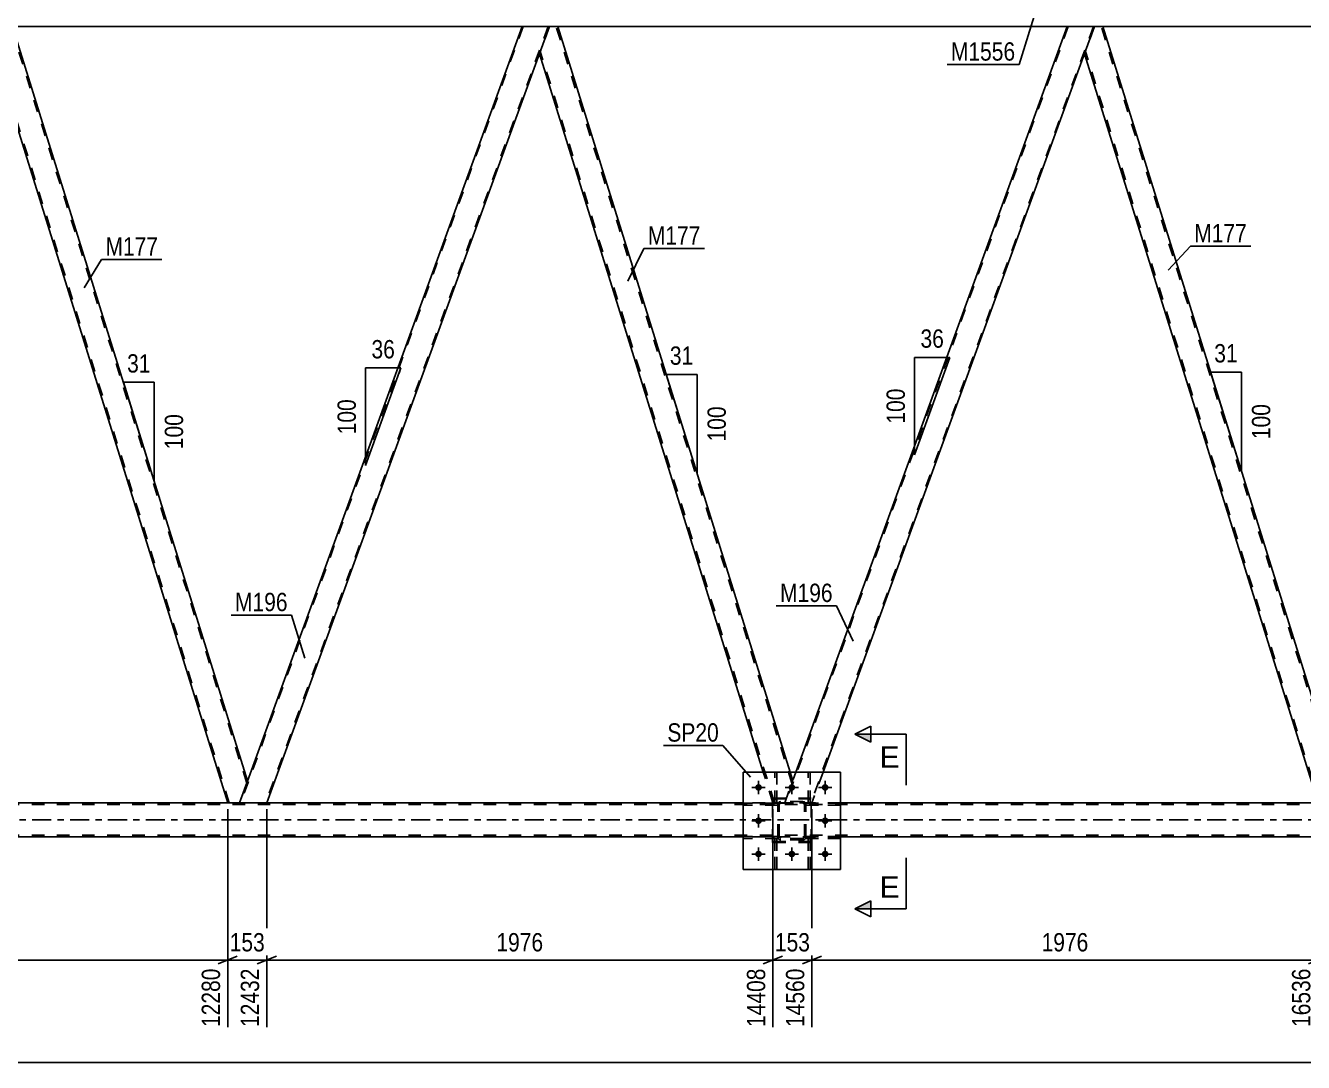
# Model space of a CAD drawing. Header units: millimetres. Extents: x 0 to 841, y 0 to 594.
# Drawn here: x 481.2 to 680.8, y 294.8 to 456.7 of the extents above; entities that cross this region are included whole.
import ezdxf

# ---------------------------------------------------------------- set-up
doc = ezdxf.new("R2010")
doc.units = ezdxf.units.MM
doc.linetypes.add('DXK_LINE_DOT2', pattern=[3.9198, 1.9599, -1.9599])
doc.linetypes.add('DXK_LINE_DOT3', pattern=[5.9187, 2.979, -0.9799, 0.9799, -0.9799])
doc.styles.add('Arial', font='ARIAL.TTF', dxfattribs={"height": 0.2})
doc.styles.add('Arial Narrow', font='ARIALN.TTF', dxfattribs={"height": 0.2})

# ---------------------------------------------------------------- blocks, each defined once
blk = doc.blocks.new('Part-318885939-3822 - 3359')
at = {"color": 7, "linetype": 'DXK_LINE_DOT2'}
for p, q in [((644.04, 456.52), (599.92, 335.3)), ((647.96, 456.52), (603.84, 335.3)), ((648.13, 456.52), (646.6, 452.32)), ((599.75, 335.3), (601.51, 340.12)), ((605.76, 340.12), (604.01, 335.3)), ((604.01, 335.3), (599.75, 335.3))]:
    blk.add_line(p, q, dxfattribs=at)
at = {"color": 2, "linetype": 'Continuous'}
for p, q in [((643.87, 456.52), (601.51, 340.12)), ((648.13, 456.52), (643.87, 456.52)), ((646.6, 452.32), (605.76, 340.12))]:
    blk.add_line(p, q, dxfattribs=at)
blk = doc.blocks.new('Part-318885939-3786 - 3359')
at = {"color": 2, "linetype": 'Continuous'}
for p, q in [((477.86, 456.52), (476.33, 452.32)), ((479.18, 456.52), (477.86, 456.52)), ((515.88, 338.77), (479.18, 456.52)), ((512.77, 335.3), (476.31, 452.27)), ((476.33, 452.32), (476.33, 452.32)), ((515.61, 338.02), (514.62, 335.3)), ((515.86, 338.71), (515.61, 338.02)), ((515.86, 338.72), (515.86, 338.71))]:
    blk.add_line(p, q, dxfattribs=at)
at = {"color": 7, "linetype": 'DXK_LINE_DOT2'}
for p, q in [((515.75, 338.4), (478.93, 456.52)), ((476.33, 452.32), (476.31, 452.27)), ((513.02, 335.3), (476.45, 452.64)), ((515.61, 338.02), (515.8, 338.55)), ((515.88, 338.77), (515.86, 338.72)), ((514.62, 335.3), (512.77, 335.3))]:
    blk.add_line(p, q, dxfattribs=at)
blk = doc.blocks.new('Part-318885939-3802 - 3359')
at = {"color": 7, "linetype": 'DXK_LINE_DOT2'}
for p, q in [((603.87, 336.06), (597.87, 336.06)), ((597.87, 329.26), (597.87, 336.06)), ((603.87, 329.26), (603.87, 336.06)), ((603.87, 329.26), (597.87, 329.26))]:
    blk.add_line(p, q, dxfattribs=at)
blk = doc.blocks.new('Part-318885939-3838 - 3359')
at = {"color": 7, "linetype": 'DXK_LINE_DOT2'}
for p, q in [((598.67, 330.08), (593.27, 330.08)), ((593.27, 330.08), (593.27, 329.76)), ((598.67, 329.76), (593.27, 329.76)), ((598.07, 329.76), (598.07, 330.08)), ((598.67, 329.76), (598.67, 330.08))]:
    blk.add_line(p, q, dxfattribs=at)
blk = doc.blocks.new('Part-318885939-3665 - 3359')
at = {"color": 7, "linetype": 'DXK_LINE_DOT2'}
for p, q in [((603.07, 334.96), (603.07, 335.28)), ((603.07, 335.28), (608.47, 335.28)), ((603.67, 334.96), (603.67, 335.28)), ((608.47, 335.28), (608.47, 334.96)), ((608.47, 334.96), (603.07, 334.96))]:
    blk.add_line(p, q, dxfattribs=at)
blk = doc.blocks.new('Part-318885939-3529 - 3359')
at = {"color": 7, "linetype": 'DXK_LINE_DOT2'}
for p, q in [((603.42, 324.92), (603.42, 329.76)), ((603.42, 329.76), (603.74, 329.76)), ((603.74, 329.76), (603.74, 324.92)), ((603.42, 329.16), (603.74, 329.16)), ((603.74, 324.92), (603.42, 324.92))]:
    blk.add_line(p, q, dxfattribs=at)
blk = doc.blocks.new('Part-318885939-3532 - 3359')
at = {"color": 7, "linetype": 'DXK_LINE_DOT2'}
for p, q in [((598.22, 324.92), (598.22, 329.76)), ((598.22, 329.76), (598.54, 329.76)), ((598.54, 329.76), (598.54, 324.92)), ((598.22, 329.16), (598.54, 329.16)), ((598.54, 324.92), (598.22, 324.92))]:
    blk.add_line(p, q, dxfattribs=at)
blk = doc.blocks.new('Part-318885939-3551 - 3359')
at = {"color": 7, "linetype": 'DXK_LINE_DOT2'}
for p, q in [((603.42, 335.28), (603.42, 340.12)), ((603.42, 340.12), (603.74, 340.12)), ((603.74, 340.12), (603.74, 335.28)), ((603.42, 335.88), (603.74, 335.88)), ((603.74, 335.28), (603.42, 335.28))]:
    blk.add_line(p, q, dxfattribs=at)
blk = doc.blocks.new('Part-318885939-3554 - 3359')
at = {"color": 7, "linetype": 'DXK_LINE_DOT2'}
for p, q in [((598.22, 335.28), (598.22, 340.12)), ((598.22, 340.12), (598.54, 340.12)), ((598.54, 340.12), (598.54, 335.28)), ((598.22, 335.88), (598.54, 335.88)), ((598.54, 335.28), (598.22, 335.28))]:
    blk.add_line(p, q, dxfattribs=at)
blk = doc.blocks.new('Part-318885939-3586 - 3359')
at = {"color": 2, "linetype": 'Continuous'}
for p, q in [((563, 456.52), (561.47, 452.32)), ((564.31, 456.52), (563, 456.52)), ((600.59, 340.12), (564.31, 456.52)), ((596.4, 340.12), (561.45, 452.27)), ((561.47, 452.32), (561.47, 452.32))]:
    blk.add_line(p, q, dxfattribs=at)
at = {"color": 7, "linetype": 'DXK_LINE_DOT2'}
for p, q in [((600.88, 338.4), (564.06, 456.52)), ((561.47, 452.32), (561.45, 452.27)), ((598.16, 335.3), (561.58, 452.64)), ((597.91, 335.3), (596.4, 340.12)), ((601.02, 338.77), (600.59, 340.12)), ((599.75, 335.3), (601.02, 338.77)), ((597.91, 335.3), (599.75, 335.3))]:
    blk.add_line(p, q, dxfattribs=at)
blk = doc.blocks.new('Part-318885939-3600 - 3359')
at = {"color": 7, "linetype": 'DXK_LINE_DOT2'}
for p, q in [((598.67, 330.08), (593.27, 330.08)), ((593.27, 329.76), (593.27, 330.08)), ((598.67, 329.76), (593.27, 329.76)), ((598.07, 329.76), (598.07, 330.08)), ((598.67, 330.08), (598.67, 329.76))]:
    blk.add_line(p, q, dxfattribs=at)
blk = doc.blocks.new('Part-318885939-3601 - 3359')
at = {"color": 7, "linetype": 'DXK_LINE_DOT2'}
for p, q in [((598.67, 335.28), (593.27, 335.28)), ((593.27, 334.96), (593.27, 335.28)), ((598.07, 334.96), (598.07, 335.28)), ((598.67, 335.28), (598.67, 334.96)), ((598.67, 334.96), (593.27, 334.96))]:
    blk.add_line(p, q, dxfattribs=at)
blk = doc.blocks.new('Part-318885939-3605 - 3359')
at = {"color": 7, "linetype": 'DXK_LINE_DOT2'}
for p, q in [((603.87, 335.92), (597.87, 335.92)), ((597.87, 329.12), (597.87, 335.92)), ((603.87, 329.12), (603.87, 335.92)), ((603.87, 329.12), (597.87, 329.12))]:
    blk.add_line(p, q, dxfattribs=at)
blk = doc.blocks.new('Part-318885939-3667 - 3359')
at = {"color": 7, "linetype": 'DXK_LINE_DOT2'}
for p, q in [((598.97, 335.48), (599.15, 335.52)), ((599.15, 335.52), (598.97, 335.48)), ((599.06, 335.26), (599.15, 335.28)), ((602.59, 335.52), (599.15, 335.52)), ((599.15, 335.28), (602.59, 335.28)), ((602.59, 335.52), (602.77, 335.48)), ((602.77, 335.48), (602.59, 335.52)), ((602.59, 335.28), (602.68, 335.26)), ((598.67, 335.04), (598.71, 335.22)), ((598.71, 335.22), (598.67, 335.04)), ((598.67, 330), (598.67, 335.04)), ((598.91, 335.04), (598.93, 335.13)), ((598.91, 330), (598.91, 335.04)), ((598.93, 335.13), (598.98, 335.21)), ((598.98, 335.21), (599.06, 335.26)), ((602.68, 335.26), (602.76, 335.21)), ((602.76, 335.21), (602.81, 335.13)), ((602.81, 335.13), (602.83, 335.04)), ((602.83, 330), (602.83, 335.04)), ((603.03, 335.22), (603.07, 335.04)), ((603.07, 335.04), (603.03, 335.22)), ((603.07, 330), (603.07, 335.04)), ((598.71, 329.82), (598.67, 330)), ((598.67, 330), (598.71, 329.82)), ((598.93, 329.91), (598.91, 330)), ((598.98, 329.83), (598.93, 329.91)), ((599.15, 329.52), (598.97, 329.56)), ((598.97, 329.56), (599.15, 329.52)), ((599.06, 329.78), (598.98, 329.83)), ((599.15, 329.76), (599.06, 329.78)), ((602.59, 329.76), (599.15, 329.76)), ((602.59, 329.52), (599.15, 329.52)), ((602.68, 329.78), (602.59, 329.76)), ((602.77, 329.56), (602.59, 329.52)), ((602.59, 329.52), (602.77, 329.56)), ((602.76, 329.83), (602.68, 329.78)), ((602.81, 329.91), (602.76, 329.83)), ((602.83, 330), (602.81, 329.91)), ((603.07, 330), (603.03, 329.82)), ((603.03, 329.82), (603.07, 330))]:
    blk.add_line(p, q, dxfattribs=at)
at = {"color": 7, "linetype": 'DXK_LINE_DOT3'}
blk.add_line((600.87, 332.52), (600.87, 332.52), dxfattribs=at)
at = {"color": 7, "linetype": 'DXK_LINE_DOT2'}
for centre, start, end in [((599.15, 335.04), 112.5, 157.5), ((599.15, 335.04), 112.5, 157.5), ((602.59, 335.04), 22.5, 67.5), ((602.59, 335.04), 22.5, 67.5), ((599.15, 330), 202.5, 247.5), ((599.15, 330), 202.5, 247.5), ((602.59, 330), 292.5, 337.5), ((602.59, 330), 292.5, 337.5)]:
    blk.add_arc(centre, 0.48, start, end, dxfattribs=at)
blk = doc.blocks.new('Part-318885939-3704 - 3359')
at = {"color": 7, "linetype": 'DXK_LINE_DOT2'}
for p, q in [((598.54, 329.76), (598.22, 329.76)), ((598.22, 329.76), (598.22, 324.92)), ((598.54, 324.92), (598.54, 329.76)), ((598.22, 329.16), (598.54, 329.16)), ((598.22, 324.92), (598.54, 324.92))]:
    blk.add_line(p, q, dxfattribs=at)
blk = doc.blocks.new('Part-318885939-3705 - 3359')
at = {"color": 7, "linetype": 'DXK_LINE_DOT2'}
for p, q in [((608.47, 330.08), (603.07, 330.08)), ((603.07, 330.08), (603.07, 329.76)), ((603.07, 329.76), (608.47, 329.76)), ((603.67, 329.76), (603.67, 330.08)), ((608.47, 329.76), (608.47, 330.08))]:
    blk.add_line(p, q, dxfattribs=at)
blk = doc.blocks.new('Part-318885939-3706 - 3359')
at = {"color": 7, "linetype": 'DXK_LINE_DOT2'}
for p, q in [((608.47, 335.28), (603.07, 335.28)), ((603.07, 335.28), (603.07, 334.96)), ((603.67, 334.96), (603.67, 335.28)), ((608.47, 334.96), (608.47, 335.28)), ((603.07, 334.96), (608.47, 334.96))]:
    blk.add_line(p, q, dxfattribs=at)
blk = doc.blocks.new('Part-318885939-3730 - 3359')
at = {"color": 2, "linetype": 'Continuous'}
for p, q in [((608.47, 340.12), (593.27, 340.12)), ((593.27, 340.12), (593.27, 324.92)), ((608.47, 340.12), (608.47, 324.92)), ((608.47, 324.92), (593.27, 324.92))]:
    blk.add_line(p, q, dxfattribs=at)
blk = doc.blocks.new('Part-318885939-3735 - 3359')
at = {"color": 7, "linetype": 'DXK_LINE_DOT2'}
for p, q in [((558.91, 456.52), (514.79, 335.3)), ((562.82, 456.52), (518.7, 335.3)), ((563, 456.52), (561.47, 452.32)), ((514.62, 335.3), (515.86, 338.72)), ((518.87, 335.3), (514.62, 335.3))]:
    blk.add_line(p, q, dxfattribs=at)
at = {"color": 2, "linetype": 'Continuous'}
for p, q in [((558.74, 456.52), (515.86, 338.72)), ((563, 456.52), (558.74, 456.52)), ((561.47, 452.32), (518.87, 335.3))]:
    blk.add_line(p, q, dxfattribs=at)
blk = doc.blocks.new('Part-318885939-3736 - 3359')
at = {"color": 7, "linetype": 'DXK_LINE_DOT2'}
for p, q in [((598.67, 335.28), (593.27, 335.28)), ((593.27, 335.28), (593.27, 334.96)), ((598.07, 334.96), (598.07, 335.28)), ((598.67, 334.96), (598.67, 335.28)), ((598.67, 334.96), (593.27, 334.96))]:
    blk.add_line(p, q, dxfattribs=at)
blk = doc.blocks.new('Part-318885939-3751 - 3359')
at = {"color": 2, "linetype": 'Continuous'}
for p, q in [((558.74, 456.52), (479.18, 456.52)), ((643.87, 456.52), (564.31, 456.52)), ((729.01, 456.52), (649.45, 456.52))]:
    blk.add_line(p, q, dxfattribs=at)
at = {"color": 7, "linetype": 'DXK_LINE_DOT2'}
for p, q in [((564.31, 456.52), (558.74, 456.52)), ((649.45, 456.52), (643.87, 456.52))]:
    blk.add_line(p, q, dxfattribs=at)
blk = doc.blocks.new('Part-318885939-3764 - 3359')
at = {"color": 2, "linetype": 'Continuous'}
for p, q in [((598.22, 340.12), (598.22, 340.12)), ((598.54, 340.12), (598.22, 340.12)), ((598.54, 340.12), (598.54, 340.12))]:
    blk.add_line(p, q, dxfattribs=at)
at = {"color": 7, "linetype": 'DXK_LINE_DOT2'}
for p, q in [((598.22, 335.28), (598.22, 340.12)), ((598.54, 335.28), (598.54, 340.12)), ((598.22, 335.88), (598.54, 335.88)), ((598.54, 335.28), (598.22, 335.28))]:
    blk.add_line(p, q, dxfattribs=at)
blk = doc.blocks.new('Part-318885939-3767 - 3359')
at = {"color": 2, "linetype": 'Continuous'}
for p, q in [((603.42, 340.12), (603.42, 340.12)), ((603.74, 340.12), (603.42, 340.12)), ((603.74, 340.12), (603.74, 340.12))]:
    blk.add_line(p, q, dxfattribs=at)
at = {"color": 7, "linetype": 'DXK_LINE_DOT2'}
for p, q in [((603.42, 335.28), (603.42, 340.12)), ((603.74, 335.28), (603.74, 340.12)), ((603.42, 335.88), (603.74, 335.88)), ((603.74, 335.28), (603.42, 335.28))]:
    blk.add_line(p, q, dxfattribs=at)
blk = doc.blocks.new('Part-318885939-3771 - 3359')
at = {"color": 7, "linetype": 'DXK_LINE_DOT2'}
for p, q in [((598.97, 335.48), (599.15, 335.52)), ((599.15, 335.52), (598.97, 335.48)), ((599.06, 335.26), (599.15, 335.28)), ((602.59, 335.52), (599.15, 335.52)), ((599.15, 335.28), (602.59, 335.28)), ((602.59, 335.52), (602.77, 335.48)), ((602.77, 335.48), (602.59, 335.52)), ((602.59, 335.28), (602.68, 335.26)), ((598.67, 335.04), (598.71, 335.22)), ((598.71, 335.22), (598.67, 335.04)), ((598.67, 330), (598.67, 335.04)), ((598.91, 335.04), (598.93, 335.13)), ((598.91, 330), (598.91, 335.04)), ((598.93, 335.13), (598.98, 335.21)), ((598.98, 335.21), (599.06, 335.26)), ((602.68, 335.26), (602.76, 335.21)), ((602.76, 335.21), (602.81, 335.13)), ((602.81, 335.13), (602.83, 335.04)), ((602.83, 330), (602.83, 335.04)), ((603.03, 335.22), (603.07, 335.04)), ((603.07, 335.04), (603.03, 335.22)), ((603.07, 330), (603.07, 335.04)), ((598.71, 329.82), (598.67, 330)), ((598.67, 330), (598.71, 329.82)), ((598.93, 329.91), (598.91, 330)), ((598.98, 329.83), (598.93, 329.91)), ((599.15, 329.52), (598.97, 329.56)), ((598.97, 329.56), (599.15, 329.52)), ((599.06, 329.78), (598.98, 329.83)), ((599.15, 329.76), (599.06, 329.78)), ((602.59, 329.76), (599.15, 329.76)), ((602.59, 329.52), (599.15, 329.52)), ((602.68, 329.78), (602.59, 329.76)), ((602.77, 329.56), (602.59, 329.52)), ((602.59, 329.52), (602.77, 329.56)), ((602.76, 329.83), (602.68, 329.78)), ((602.81, 329.91), (602.76, 329.83)), ((602.83, 330), (602.81, 329.91)), ((603.07, 330), (603.03, 329.82)), ((603.03, 329.82), (603.07, 330))]:
    blk.add_line(p, q, dxfattribs=at)
at = {"color": 7, "linetype": 'DXK_LINE_DOT3'}
blk.add_line((600.87, 332.52), (600.87, 332.52), dxfattribs=at)
at = {"color": 7, "linetype": 'DXK_LINE_DOT2'}
for centre, start, end in [((599.15, 335.04), 112.5, 157.5), ((599.15, 335.04), 112.5, 157.5), ((602.59, 335.04), 22.5, 67.5), ((602.59, 335.04), 22.5, 67.5), ((599.15, 330), 202.5, 247.5), ((599.15, 330), 202.5, 247.5), ((602.59, 330), 292.5, 337.5), ((602.59, 330), 292.5, 337.5)]:
    blk.add_arc(centre, 0.48, start, end, dxfattribs=at)
blk = doc.blocks.new('Part-318885939-3773 - 3359')
at = {"color": 7, "linetype": 'DXK_LINE_DOT2'}
for p, q in [((593.27, 340.12), (608.47, 340.12)), ((593.27, 340.12), (593.27, 324.92)), ((608.47, 340.12), (608.47, 324.92)), ((593.27, 324.92), (608.47, 324.92))]:
    blk.add_line(p, q, dxfattribs=at)
blk = doc.blocks.new('Part-318885939-3776 - 3359')
at = {"color": 7, "linetype": 'DXK_LINE_DOT2'}
for p, q in [((603.07, 329.76), (603.07, 330.08)), ((603.07, 330.08), (608.47, 330.08)), ((608.47, 329.76), (603.07, 329.76)), ((603.67, 329.76), (603.67, 330.08)), ((608.47, 330.08), (608.47, 329.76))]:
    blk.add_line(p, q, dxfattribs=at)
blk = doc.blocks.new('Bolt-318885939-3793 - 3359')
at = {"color": 1, "linetype": 'Continuous'}
for p, q in [((594.63, 337.72), (595.32, 337.72)), ((595.67, 338.76), (595.67, 338.07)), ((595.67, 336.68), (595.67, 337.37)), ((596.71, 337.72), (596.02, 337.72)), ((599.83, 337.72), (600.52, 337.72)), ((600.87, 338.76), (600.87, 338.07)), ((600.87, 336.68), (600.87, 337.37)), ((601.91, 337.72), (601.22, 337.72)), ((605.03, 337.72), (605.72, 337.72)), ((606.07, 338.76), (606.07, 338.07)), ((606.07, 336.68), (606.07, 337.37)), ((607.11, 337.72), (606.42, 337.72)), ((595.67, 333.56), (595.67, 332.87)), ((606.07, 333.56), (606.07, 332.87)), ((594.63, 332.52), (595.32, 332.52)), ((595.67, 331.48), (595.67, 332.17)), ((596.71, 332.52), (596.02, 332.52)), ((605.03, 332.52), (605.72, 332.52)), ((606.07, 331.48), (606.07, 332.17)), ((607.11, 332.52), (606.42, 332.52)), ((594.63, 327.32), (595.32, 327.32)), ((595.67, 328.36), (595.67, 327.67)), ((596.71, 327.32), (596.02, 327.32)), ((599.83, 327.32), (600.52, 327.32)), ((600.87, 328.36), (600.87, 327.67)), ((601.91, 327.32), (601.22, 327.32)), ((605.03, 327.32), (605.72, 327.32)), ((606.07, 328.36), (606.07, 327.67)), ((607.11, 327.32), (606.42, 327.32)), ((595.67, 326.28), (595.67, 326.97)), ((600.87, 326.28), (600.87, 326.97)), ((606.07, 326.28), (606.07, 326.97))]:
    blk.add_line(p, q, dxfattribs=at)
blk = doc.blocks.new('Bolt-318885939-3794 - 3359')
at = {"linetype": 'Continuous'}
for points in [[(596.19, 337.72, -1), (595.15, 337.72, -1)], [(601.39, 337.72, -1), (600.35, 337.72, -1)], [(606.59, 337.72, -1), (605.55, 337.72, -1)], [(596.19, 332.52, -1), (595.15, 332.52, -1)], [(606.59, 332.52, -1), (605.55, 332.52, -1)], [(596.19, 327.32, -1), (595.15, 327.32, -1)], [(601.39, 327.32, -1), (600.35, 327.32, -1)], [(606.59, 327.32, -1), (605.55, 327.32, -1)]]:
    blk.add_hatch(color=1, dxfattribs=at).paths.add_polyline_path(points)
at = {"color": 1, "linetype": 'Continuous'}
for p, q in [((596.71, 337.72), (594.63, 337.72)), ((595.67, 338.76), (595.67, 336.68)), ((601.91, 337.72), (599.83, 337.72)), ((600.87, 338.76), (600.87, 336.68)), ((607.11, 337.72), (605.03, 337.72)), ((606.07, 338.76), (606.07, 336.68)), ((595.67, 333.56), (595.67, 331.48)), ((606.07, 333.56), (606.07, 331.48)), ((596.71, 332.52), (594.63, 332.52)), ((607.11, 332.52), (605.03, 332.52)), ((596.71, 327.32), (594.63, 327.32)), ((595.67, 328.36), (595.67, 326.28)), ((601.91, 327.32), (599.83, 327.32)), ((600.87, 328.36), (600.87, 326.28)), ((607.11, 327.32), (605.03, 327.32)), ((606.07, 328.36), (606.07, 326.28))]:
    blk.add_line(p, q, dxfattribs=at)
blk = doc.blocks.new('Part-318885939-3809 - 3359')
at = {"color": 7, "linetype": 'DXK_LINE_DOT2'}
for p, q in [((603.74, 329.76), (603.42, 329.76)), ((603.42, 329.76), (603.42, 324.92)), ((603.74, 324.92), (603.74, 329.76)), ((603.42, 329.16), (603.74, 329.16)), ((603.42, 324.92), (603.74, 324.92))]:
    blk.add_line(p, q, dxfattribs=at)
blk = doc.blocks.new('Part-318885939-3817 - 3359')
at = {"color": 2, "linetype": 'Continuous'}
for p, q in [((648.13, 456.52), (646.6, 452.32)), ((649.45, 456.52), (648.13, 456.52)), ((686.15, 338.77), (649.45, 456.52)), ((683.04, 335.3), (646.58, 452.27)), ((646.6, 452.32), (646.6, 452.32)), ((685.88, 338.02), (684.89, 335.3)), ((686.13, 338.71), (685.88, 338.02)), ((686.13, 338.72), (686.13, 338.71))]:
    blk.add_line(p, q, dxfattribs=at)
at = {"color": 7, "linetype": 'DXK_LINE_DOT2'}
for p, q in [((686.01, 338.4), (649.2, 456.52)), ((646.6, 452.32), (646.58, 452.27)), ((683.29, 335.3), (646.72, 452.64)), ((685.88, 338.02), (686.07, 338.55)), ((686.15, 338.77), (686.13, 338.72)), ((684.89, 335.3), (683.04, 335.3))]:
    blk.add_line(p, q, dxfattribs=at)
blk = doc.blocks.new('Part-318885939-3837 - 3359')
at = {"color": 2, "linetype": 'Continuous'}
for p, q in [((593.27, 335.3), (353.07, 335.3)), ((754.61, 335.3), (608.47, 335.3)), ((593.27, 330.02), (353.07, 330.02)), ((754.61, 330.02), (608.47, 330.02))]:
    blk.add_line(p, q, dxfattribs=at)
at = {"color": 7, "linetype": 'DXK_LINE_DOT2'}
for p, q in [((608.47, 335.3), (593.27, 335.3)), ((754.61, 335.06), (67.92, 335.06)), ((754.61, 330.26), (67.92, 330.26)), ((608.47, 330.02), (593.27, 330.02))]:
    blk.add_line(p, q, dxfattribs=at)
at = {"color": 7, "linetype": 'DXK_LINE_DOT3'}
blk.add_line((67.92, 332.66), (754.61, 332.66), dxfattribs=at)
blk = doc.blocks.new('StraightDimension-318885939-4385 - 3359')
at = {"color": 7, "linetype": 'Continuous'}
for p, q in [((604.01, 334.3), (604.01, 300.31)), ((683.04, 334.3), (683.04, 300.31)), ((605.51, 311.36), (602.51, 310.16)), ((681.54, 310.16), (684.54, 311.36)), ((604.01, 310.76), (683.04, 310.76))]:
    blk.add_line(p, q, dxfattribs=at)
at = {"color": 0}
blk.add_wipeout([(647.78, 311.51), (647.78, 315.71), (639.27, 315.71), (639.27, 311.51)], dxfattribs=at)
at = {"color": 0, "linetype": 'Continuous'}
blk.add_wipeout([(682.44, 310.06), (678.24, 310.06), (678.24, 299.71), (682.44, 299.71)], dxfattribs=at)
at = {"color": 3, "style": 'Arial Narrow'}
blk.add_text('1976', height=2.863, dxfattribs=at).set_placement((639.87, 312.11))
at = {"color": 3, "linetype": 'Continuous', "style": 'Arial Narrow'}
blk.add_text('16536', height=2.863, rotation=90.0002, dxfattribs=at).set_placement((681.84, 300.31))
blk = doc.blocks.new('AngleDimension-318885939-5015 - 3359')
at = {"color": 7, "linetype": 'Continuous'}
for p, q in [((586.06, 402.21), (581.24, 402.21)), ((586.06, 386.75), (581.24, 402.21)), ((586.06, 386.75), (586.06, 402.21)), ((586.08, 386.67), (586.06, 386.75))]:
    blk.add_line(p, q, dxfattribs=at)
at = {"color": 0}
for points in [[(586.08, 403.11), (586.08, 407.31), (581.22, 407.31), (581.22, 403.11)], [(591.16, 397.82), (586.96, 397.82), (586.96, 391.14), (591.16, 391.14)]]:
    blk.add_wipeout(points, dxfattribs=at)
at = {"color": 3, "style": 'Arial Narrow'}
blk.add_text('31', height=2.863, dxfattribs=at).set_placement((581.82, 403.71))
blk.add_text('100', height=2.863, rotation=90.0002, dxfattribs=at).set_placement((590.56, 391.74))
blk = doc.blocks.new('AngleDimension-318885939-3942 - 3359')
at = {"color": 7, "linetype": 'Continuous'}
for p, q in [((620.02, 404.87), (625.56, 404.87)), ((620.02, 389.65), (625.56, 404.87)), ((620.02, 389.65), (620.02, 404.87)), ((622.78, 397.23), (625.56, 404.87))]:
    blk.add_line(p, q, dxfattribs=at)
at = {"color": 0}
for points in [[(625.22, 405.77), (625.22, 409.97), (620.36, 409.97), (620.36, 405.77)], [(619.12, 400.6), (614.92, 400.6), (614.92, 393.92), (619.12, 393.92)]]:
    blk.add_wipeout(points, dxfattribs=at)
at = {"color": 3, "style": 'Arial Narrow'}
blk.add_text('36', height=2.863, dxfattribs=at).set_placement((620.96, 406.37))
blk.add_text('100', height=2.863, rotation=90.0002, dxfattribs=at).set_placement((618.52, 394.52))
blk = doc.blocks.new('AngleDimension-318885939-3953 - 3359')
at = {"color": 7, "linetype": 'Continuous'}
for p, q in [((534.28, 403.21), (539.82, 403.21)), ((534.28, 387.98), (539.82, 403.21)), ((534.28, 387.98), (534.28, 403.21)), ((539.53, 402.4), (539.82, 403.21))]:
    blk.add_line(p, q, dxfattribs=at)
at = {"color": 0}
for points in [[(539.48, 404.11), (539.48, 408.31), (534.62, 408.31), (534.62, 404.11)], [(533.38, 398.94), (529.18, 398.94), (529.18, 392.25), (533.38, 392.25)]]:
    blk.add_wipeout(points, dxfattribs=at)
at = {"color": 3, "style": 'Arial Narrow'}
blk.add_text('36', height=2.863, dxfattribs=at).set_placement((535.22, 404.71))
blk.add_text('100', height=2.863, rotation=90.0002, dxfattribs=at).set_placement((532.78, 392.85))
blk = doc.blocks.new('StraightDimension-318885939-4404 - 3359')
at = {"color": 7, "linetype": 'Continuous'}
for p, q in [((597.91, 334.3), (597.91, 300.31)), ((604.01, 334.3), (604.01, 300.31)), ((596.41, 310.16), (599.41, 311.36)), ((605.51, 311.36), (602.51, 310.16)), ((597.91, 310.76), (604.01, 310.76))]:
    blk.add_line(p, q, dxfattribs=at)
at = {"color": 0}
blk.add_wipeout([(604.3, 311.51), (604.3, 315.71), (597.62, 315.71), (597.62, 311.51)], dxfattribs=at)
at = {"color": 0, "linetype": 'Continuous'}
blk.add_wipeout([(603.41, 310.06), (599.21, 310.06), (599.21, 299.71), (603.41, 299.71)], dxfattribs=at)
at = {"color": 3, "style": 'Arial Narrow'}
blk.add_text('153', height=2.863, dxfattribs=at).set_placement((598.22, 312.11))
at = {"color": 3, "linetype": 'Continuous', "style": 'Arial Narrow'}
blk.add_text('14560', height=2.863, rotation=90.0002, dxfattribs=at).set_placement((602.81, 300.31))
blk = doc.blocks.new('StraightDimension-318885939-4423 - 3359')
at = {"color": 7, "linetype": 'Continuous'}
for p, q in [((518.87, 334.3), (518.87, 300.31)), ((597.91, 334.3), (597.91, 300.31)), ((520.37, 311.36), (517.37, 310.16)), ((596.41, 310.16), (599.41, 311.36)), ((518.87, 310.76), (597.91, 310.76))]:
    blk.add_line(p, q, dxfattribs=at)
at = {"color": 0}
blk.add_wipeout([(562.65, 311.51), (562.65, 315.71), (554.13, 315.71), (554.13, 311.51)], dxfattribs=at)
at = {"color": 0, "linetype": 'Continuous'}
blk.add_wipeout([(597.31, 310.06), (593.11, 310.06), (593.11, 299.71), (597.31, 299.71)], dxfattribs=at)
at = {"color": 3, "style": 'Arial Narrow'}
blk.add_text('1976', height=2.863, dxfattribs=at).set_placement((554.73, 312.11))
at = {"color": 3, "linetype": 'Continuous', "style": 'Arial Narrow'}
blk.add_text('14408', height=2.863, rotation=90.0002, dxfattribs=at).set_placement((596.71, 300.31))
blk = doc.blocks.new('StraightDimension-318885939-4442 - 3359')
at = {"color": 7, "linetype": 'Continuous'}
for p, q in [((512.77, 334.3), (512.77, 300.31)), ((518.87, 334.3), (518.87, 300.31)), ((511.27, 310.16), (514.27, 311.36)), ((520.37, 311.36), (517.37, 310.16)), ((512.77, 310.76), (518.87, 310.76))]:
    blk.add_line(p, q, dxfattribs=at)
at = {"color": 0}
blk.add_wipeout([(519.17, 311.51), (519.17, 315.71), (512.48, 315.71), (512.48, 311.51)], dxfattribs=at)
at = {"color": 0, "linetype": 'Continuous'}
blk.add_wipeout([(518.27, 310.06), (514.07, 310.06), (514.07, 299.71), (518.27, 299.71)], dxfattribs=at)
at = {"color": 3, "style": 'Arial Narrow'}
blk.add_text('153', height=2.863, dxfattribs=at).set_placement((513.08, 312.11))
at = {"color": 3, "linetype": 'Continuous', "style": 'Arial Narrow'}
blk.add_text('12432', height=2.863, rotation=90.0002, dxfattribs=at).set_placement((517.67, 300.31))
blk = doc.blocks.new('StraightDimension-318885939-4461 - 3359')
at = {"color": 7, "linetype": 'Continuous'}
for p, q in [((433.74, 334.3), (433.74, 300.31)), ((512.77, 334.3), (512.77, 300.31)), ((435.24, 311.36), (432.24, 310.16)), ((511.27, 310.16), (514.27, 311.36)), ((433.74, 310.76), (512.77, 310.76))]:
    blk.add_line(p, q, dxfattribs=at)
at = {"color": 0}
blk.add_wipeout([(477.51, 311.51), (477.51, 315.71), (469, 315.71), (469, 311.51)], dxfattribs=at)
at = {"color": 0, "linetype": 'Continuous'}
blk.add_wipeout([(512.17, 310.06), (507.97, 310.06), (507.97, 299.71), (512.17, 299.71)], dxfattribs=at)
at = {"color": 3, "style": 'Arial Narrow'}
blk.add_text('1976', height=2.863, dxfattribs=at).set_placement((469.6, 312.11))
at = {"color": 3, "linetype": 'Continuous', "style": 'Arial Narrow'}
blk.add_text('12280', height=2.863, rotation=90.0002, dxfattribs=at).set_placement((511.57, 300.31))
blk = doc.blocks.new('StraightDimension-318885939-4631 - 3359')
at = {"color": 7, "linetype": 'Continuous'}
blk.add_line((57.06, 294.78), (801.51, 294.78), dxfattribs=at)
blk = doc.blocks.new('AngleDimension-318885939-4653 - 3359')
at = {"color": 7, "linetype": 'Continuous'}
for p, q in [((668.24, 396.22), (666.26, 402.58)), ((671.08, 402.58), (666.26, 402.58)), ((671.08, 387.11), (666.26, 402.58)), ((671.08, 387.11), (671.08, 402.58))]:
    blk.add_line(p, q, dxfattribs=at)
at = {"color": 0}
for points in [[(671.1, 403.48), (671.1, 407.68), (666.24, 407.68), (666.24, 403.48)], [(676.18, 398.19), (671.98, 398.19), (671.98, 391.5), (676.18, 391.5)]]:
    blk.add_wipeout(points, dxfattribs=at)
at = {"color": 3, "style": 'Arial Narrow'}
blk.add_text('31', height=2.863, dxfattribs=at).set_placement((666.84, 404.08))
blk.add_text('100', height=2.863, rotation=90.0002, dxfattribs=at).set_placement((675.58, 392.1))
blk = doc.blocks.new('AngleDimension-318885939-5001 - 3359')
at = {"color": 7, "linetype": 'Continuous'}
for p, q in [((501.3, 401), (496.48, 401)), ((501.3, 385.54), (496.48, 401)), ((501.3, 385.54), (501.3, 401)), ((501.2, 385.86), (501.3, 385.54))]:
    blk.add_line(p, q, dxfattribs=at)
at = {"color": 0}
for points in [[(501.32, 401.9), (501.32, 406.1), (496.46, 406.1), (496.46, 401.9)], [(506.4, 396.61), (502.2, 396.61), (502.2, 389.93), (506.4, 389.93)]]:
    blk.add_wipeout(points, dxfattribs=at)
at = {"color": 3, "style": 'Arial Narrow'}
blk.add_text('31', height=2.863, dxfattribs=at).set_placement((497.06, 402.5))
blk.add_text('100', height=2.863, rotation=90.0002, dxfattribs=at).set_placement((505.8, 390.53))
blk = doc.blocks.new('Mark-318885939-3468 - 3359')
at = {"color": 0}
blk.add_wipeout([(635.76, 451.2), (635.76, 454.2), (625.71, 454.2), (625.71, 451.2)], dxfattribs=at)
blk.add_wipeout([(635.76, 451.2), (635.76, 454.2), (625.71, 454.2), (625.71, 451.2)], dxfattribs=at)
at = {"color": 30, "linetype": 'Continuous'}
for p in [(640.71, 464.64), (625.11, 450.6)]:
    blk.add_line(p, (636.36, 450.6), dxfattribs=at)
at = {"color": 3, "style": 'Arial Narrow'}
blk.add_text('M1556', height=2.863, dxfattribs=at).set_placement((625.71, 451.2))
blk = doc.blocks.new('Mark-318885939-3582 - 3359')
at = {"color": 0}
blk.add_wipeout([(586.61, 422.47), (586.61, 425.47), (578.38, 425.47), (578.38, 422.47)], dxfattribs=at)
blk.add_wipeout([(586.61, 422.47), (586.61, 425.47), (578.38, 425.47), (578.38, 422.47)], dxfattribs=at)
at = {"color": 30, "linetype": 'Continuous'}
for p, q in [((575.26, 416.76), (577.78, 421.87)), ((577.78, 421.87), (587.21, 421.87))]:
    blk.add_line(p, q, dxfattribs=at)
at = {"color": 3, "style": 'Arial Narrow'}
blk.add_text('M177', height=2.863, dxfattribs=at).set_placement((578.38, 422.47))
blk = doc.blocks.new('Mark-318885939-3726 - 3359')
at = {"color": 0}
blk.add_wipeout([(589.47, 344.87), (589.47, 347.87), (581.43, 347.87), (581.43, 344.87)], dxfattribs=at)
blk.add_wipeout([(589.47, 344.87), (589.47, 347.87), (581.43, 347.87), (581.43, 344.87)], dxfattribs=at)
at = {"color": 30, "linetype": 'Continuous'}
for p in [(580.83, 344.27), (594.42, 339.33)]:
    blk.add_line(p, (590.07, 344.27), dxfattribs=at)
at = {"color": 3, "style": 'Arial Narrow'}
blk.add_text('SP20', height=2.863, dxfattribs=at).set_placement((581.43, 344.87))
blk = doc.blocks.new('Mark-318885939-3731 - 3359')
at = {"color": 0}
blk.add_wipeout([(522.13, 365.24), (522.13, 368.24), (513.91, 368.24), (513.91, 365.24)], dxfattribs=at)
blk.add_wipeout([(522.13, 365.24), (522.13, 368.24), (513.91, 368.24), (513.91, 365.24)], dxfattribs=at)
at = {"color": 30, "linetype": 'Continuous'}
for p in [(513.31, 364.64), (524.81, 357.89)]:
    blk.add_line(p, (522.73, 364.64), dxfattribs=at)
at = {"color": 3, "style": 'Arial Narrow'}
blk.add_text('M196', height=2.863, dxfattribs=at).set_placement((513.91, 365.24))
blk = doc.blocks.new('Mark-318885939-3782 - 3359')
at = {"color": 0}
blk.add_wipeout([(501.9, 420.77), (501.9, 423.77), (493.68, 423.77), (493.68, 420.77)], dxfattribs=at)
blk.add_wipeout([(501.9, 420.77), (501.9, 423.77), (493.68, 423.77), (493.68, 420.77)], dxfattribs=at)
at = {"color": 30, "linetype": 'Continuous'}
for p, q in [((490.36, 415.72), (493.08, 420.17)), ((493.08, 420.17), (502.5, 420.17))]:
    blk.add_line(p, q, dxfattribs=at)
at = {"color": 3, "style": 'Arial Narrow'}
blk.add_text('M177', height=2.863, dxfattribs=at).set_placement((493.68, 420.77))
blk = doc.blocks.new('Mark-318885939-3813 - 3359')
at = {"color": 0}
blk.add_wipeout([(671.94, 422.83), (671.94, 425.83), (663.71, 425.83), (663.71, 422.83)], dxfattribs=at)
blk.add_wipeout([(671.94, 422.83), (671.94, 425.83), (663.71, 425.83), (663.71, 422.83)], dxfattribs=at)
at = {"color": 30, "linetype": 'Continuous'}
for p, q in [((659.62, 418.47), (663.11, 422.23)), ((663.11, 422.23), (672.54, 422.23))]:
    blk.add_line(p, q, dxfattribs=at)
at = {"color": 3, "style": 'Arial Narrow'}
blk.add_text('M177', height=2.863, dxfattribs=at).set_placement((663.71, 422.83))
blk = doc.blocks.new('Mark-318885939-3818 - 3359')
at = {"color": 0}
blk.add_wipeout([(607.26, 366.67), (607.26, 369.67), (599.03, 369.67), (599.03, 366.67)], dxfattribs=at)
blk.add_wipeout([(607.26, 366.67), (607.26, 369.67), (599.03, 369.67), (599.03, 366.67)], dxfattribs=at)
at = {"color": 30, "linetype": 'Continuous'}
for p in [(598.43, 366.07), (610.45, 360.56)]:
    blk.add_line(p, (607.86, 366.07), dxfattribs=at)
at = {"color": 3, "style": 'Arial Narrow'}
blk.add_text('M196', height=2.863, dxfattribs=at).set_placement((599.03, 366.67))
blk = doc.blocks.new('SectionMark-318885939-5028 - 3359')
at = {"linetype": 'Continuous'}
for points in [[(613.2, 346.05), (613.2, 344.8), (610.7, 346.05)], [(613.2, 319.99), (613.2, 318.74), (610.7, 318.74)]]:
    blk.add_hatch(color=6, dxfattribs=at).paths.add_polyline_path(points)
at = {"color": 6, "linetype": 'Continuous'}
for p, q in [((610.7, 346.05), (613.2, 347.3)), ((613.2, 344.8), (613.2, 347.3)), ((618.7, 346.05), (610.7, 346.05)), ((610.7, 346.05), (613.2, 344.8)), ((618.7, 346.05), (618.7, 338.05)), ((618.7, 318.74), (618.7, 326.74)), ((610.7, 318.74), (613.2, 319.99)), ((613.2, 319.99), (613.2, 317.49)), ((618.7, 318.74), (610.7, 318.74)), ((613.2, 317.49), (610.7, 318.74))]:
    blk.add_line(p, q, dxfattribs=at)
at = {"color": 0, "linetype": 'Continuous'}
for points in [[(617.7, 340.8), (617.7, 344.3), (614.59, 344.3), (614.59, 340.8)], [(617.7, 320.49), (617.7, 323.99), (614.59, 323.99), (614.59, 320.49)]]:
    blk.add_wipeout(points, dxfattribs=at)
at = {"color": 3, "linetype": 'Continuous', "style": 'Arial'}
for p in [(614.59, 340.8), (614.59, 320.49)]:
    blk.add_text('E', height=3.34, dxfattribs=at).set_placement(p)

msp = doc.modelspace()

# ---------------------------------------------------------------- block references
for name in ['Part-318885939-3751 - 3359', 'Part-318885939-3786 - 3359', 'Part-318885939-3735 - 3359', 'Part-318885939-3586 - 3359', 'Part-318885939-3822 - 3359', 'Part-318885939-3817 - 3359', 'Part-318885939-3730 - 3359', 'Part-318885939-3773 - 3359', 'Part-318885939-3554 - 3359', 'Part-318885939-3764 - 3359', 'Part-318885939-3551 - 3359', 'Part-318885939-3767 - 3359', 'Bolt-318885939-3793 - 3359', 'Bolt-318885939-3794 - 3359', 'Part-318885939-3837 - 3359', 'Part-318885939-3601 - 3359', 'Part-318885939-3736 - 3359', 'Part-318885939-3802 - 3359', 'Part-318885939-3605 - 3359', 'Part-318885939-3667 - 3359', 'Part-318885939-3771 - 3359', 'Part-318885939-3665 - 3359', 'Part-318885939-3706 - 3359', 'Part-318885939-3838 - 3359', 'Part-318885939-3600 - 3359', 'Part-318885939-3532 - 3359', 'Part-318885939-3704 - 3359', 'Part-318885939-3705 - 3359', 'Part-318885939-3776 - 3359', 'Part-318885939-3529 - 3359', 'Part-318885939-3809 - 3359']:
    msp.add_blockref(name, (0, 0))

# ---------------------------------------------------------------- next in the draw order: block references
for name in ['AngleDimension-318885939-3942 - 3359', 'AngleDimension-318885939-3953 - 3359', 'AngleDimension-318885939-5015 - 3359', 'StraightDimension-318885939-4385 - 3359']:
    msp.add_blockref(name, (0, 0))

# ---------------------------------------------------------------- next in the draw order: block references
msp.add_blockref('StraightDimension-318885939-4404 - 3359', (0, 0))

# ---------------------------------------------------------------- next in the draw order: block references
msp.add_blockref('StraightDimension-318885939-4423 - 3359', (0, 0))

# ---------------------------------------------------------------- next in the draw order: block references
msp.add_blockref('StraightDimension-318885939-4442 - 3359', (0, 0))

# ---------------------------------------------------------------- next in the draw order: block references
msp.add_blockref('StraightDimension-318885939-4461 - 3359', (0, 0))

# ---------------------------------------------------------------- next in the draw order: block references
msp.add_blockref('StraightDimension-318885939-4631 - 3359', (0, 0))

# ---------------------------------------------------------------- next in the draw order: block references
for name in ['Mark-318885939-3468 - 3359', 'Mark-318885939-3582 - 3359', 'Mark-318885939-3813 - 3359', 'Mark-318885939-3782 - 3359', 'AngleDimension-318885939-4653 - 3359', 'AngleDimension-318885939-5001 - 3359', 'Mark-318885939-3818 - 3359', 'Mark-318885939-3731 - 3359', 'Mark-318885939-3726 - 3359', 'SectionMark-318885939-5028 - 3359']:
    msp.add_blockref(name, (0, 0))

doc.saveas('drawing.dxf')
